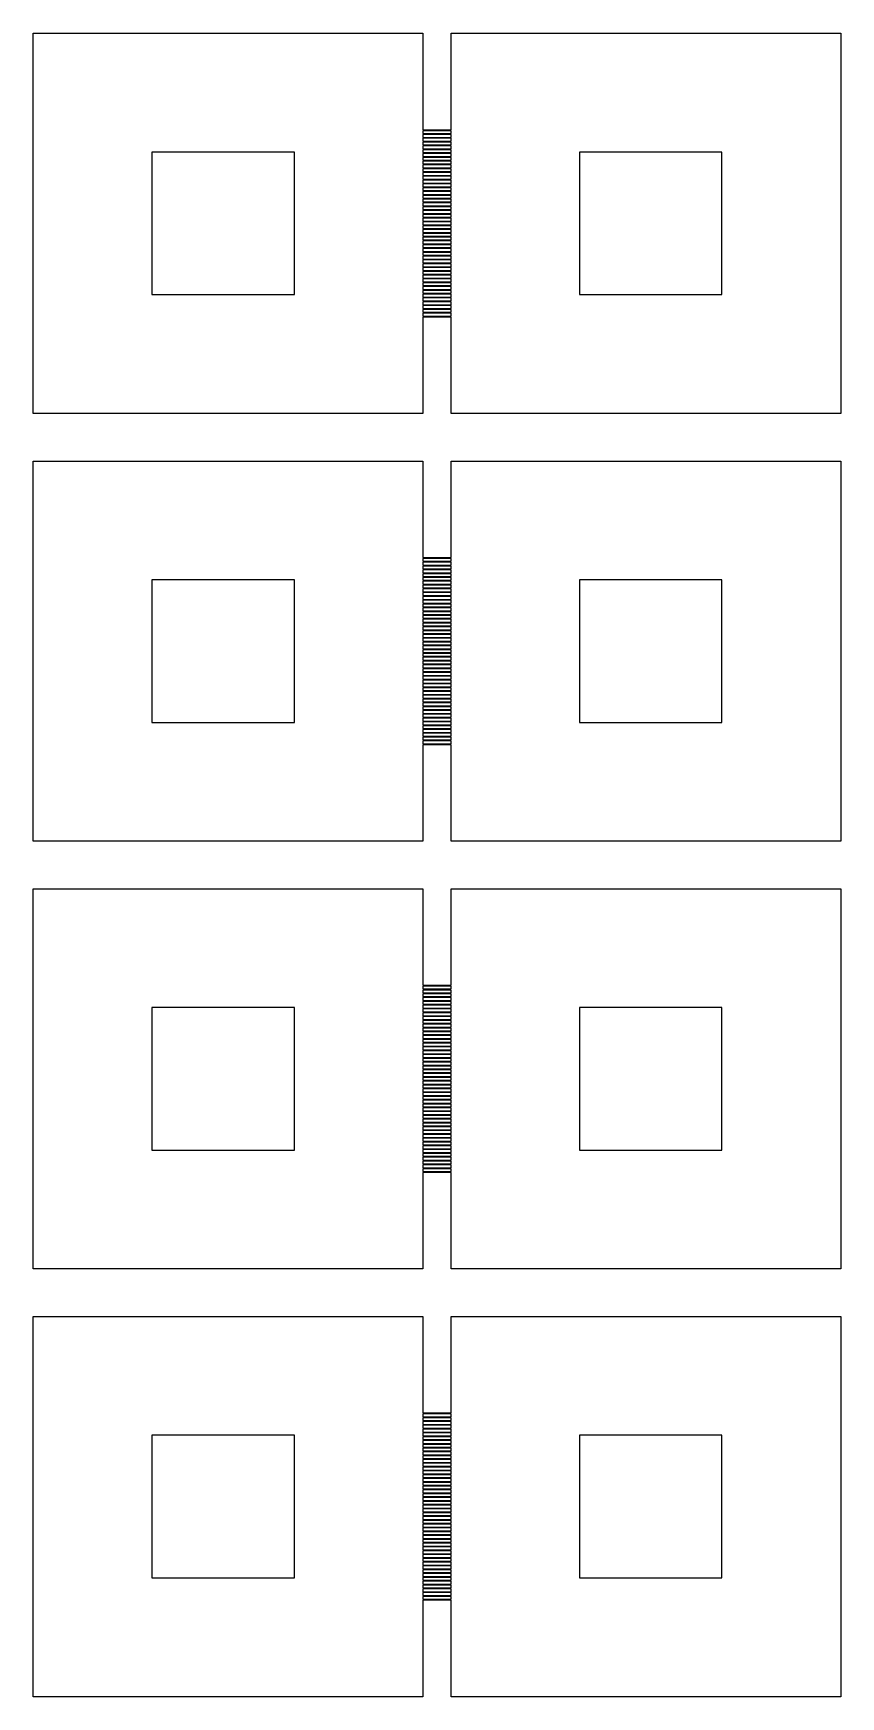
# Model space of a CAD drawing. Extents: x 40 to 187, y -3 to 150.
# Drawn here: x 138.31 to 147, y 110.7 to 128.59 of the extents above; entities that cross this region are included whole.
import ezdxf

# ---------------------------------------------------------------- set-up
doc = ezdxf.new("R2010")
doc.units = 0

msp = doc.modelspace()

# ---------------------------------------------------------------- linework, layer by layer
for p, q in [((138.307, 124.502), (138.307, 128.592)), ((138.307, 128.592), (142.499, 128.592)), ((142.499, 128.592), (142.499, 127.554)), ((142.806, 127.554), (142.806, 128.592)), ((142.806, 128.592), (146.999, 128.592)), ((146.999, 128.592), (146.999, 124.502)), ((142.499, 127.554), (142.806, 127.554)), ((142.806, 127.544), (142.499, 127.544)), ((142.499, 127.544), (142.499, 127.513)), ((142.499, 127.513), (142.806, 127.513)), ((142.806, 127.503), (142.499, 127.503)), ((142.499, 127.503), (142.499, 127.472)), ((142.499, 127.472), (142.806, 127.472)), ((142.806, 127.462), (142.499, 127.462)), ((142.499, 127.462), (142.499, 127.431)), ((142.499, 127.431), (142.806, 127.431)), ((142.806, 127.421), (142.499, 127.421)), ((142.499, 127.421), (142.499, 127.39)), ((142.806, 127.513), (142.806, 127.544)), ((142.806, 127.472), (142.806, 127.503)), ((142.806, 127.431), (142.806, 127.462)), ((142.806, 127.39), (142.806, 127.421)), ((141.119, 127.314), (139.585, 127.314)), ((139.585, 127.314), (139.585, 125.78)), ((141.119, 125.78), (141.119, 127.314)), ((142.499, 127.39), (142.806, 127.39)), ((142.806, 127.38), (142.499, 127.38)), ((142.499, 127.38), (142.499, 127.349)), ((142.499, 127.349), (142.806, 127.349)), ((142.806, 127.339), (142.499, 127.339)), ((142.499, 127.339), (142.499, 127.309)), ((142.499, 127.309), (142.806, 127.309)), ((142.806, 127.298), (142.499, 127.298)), ((142.499, 127.298), (142.499, 127.268)), ((142.499, 127.268), (142.806, 127.268)), ((142.806, 127.257), (142.499, 127.257)), ((142.499, 127.257), (142.499, 127.227)), ((142.806, 127.349), (142.806, 127.38)), ((142.806, 127.309), (142.806, 127.339)), ((142.806, 127.268), (142.806, 127.298)), ((142.806, 127.227), (142.806, 127.257)), ((145.72, 127.314), (144.187, 127.314)), ((144.187, 127.314), (144.187, 125.78)), ((145.72, 125.78), (145.72, 127.314)), ((142.499, 127.227), (142.806, 127.227)), ((142.806, 127.217), (142.499, 127.217)), ((142.499, 127.217), (142.499, 127.186)), ((142.499, 127.186), (142.806, 127.186)), ((142.806, 127.176), (142.499, 127.176)), ((142.499, 127.176), (142.499, 127.145)), ((142.499, 127.145), (142.806, 127.145)), ((142.806, 127.135), (142.499, 127.135)), ((142.499, 127.135), (142.499, 127.104)), ((142.499, 127.104), (142.806, 127.104)), ((142.806, 127.094), (142.499, 127.094)), ((142.499, 127.094), (142.499, 127.063)), ((142.499, 127.063), (142.806, 127.063)), ((142.806, 127.186), (142.806, 127.217)), ((142.806, 127.145), (142.806, 127.176)), ((142.806, 127.104), (142.806, 127.135)), ((142.806, 127.063), (142.806, 127.094)), ((142.806, 127.053), (142.499, 127.053)), ((142.499, 127.053), (142.499, 127.022)), ((142.499, 127.022), (142.806, 127.022)), ((142.806, 127.012), (142.499, 127.012)), ((142.499, 127.012), (142.499, 126.981)), ((142.499, 126.981), (142.806, 126.981)), ((142.806, 126.971), (142.499, 126.971)), ((142.499, 126.971), (142.499, 126.94)), ((142.499, 126.94), (142.806, 126.94)), ((142.806, 126.93), (142.499, 126.93)), ((142.499, 126.93), (142.499, 126.9)), ((142.499, 126.9), (142.806, 126.9)), ((142.806, 126.889), (142.499, 126.889)), ((142.499, 126.889), (142.499, 126.859)), ((142.806, 127.022), (142.806, 127.053)), ((142.806, 126.981), (142.806, 127.012)), ((142.806, 126.94), (142.806, 126.971)), ((142.806, 126.9), (142.806, 126.93)), ((142.806, 126.859), (142.806, 126.889)), ((142.499, 126.859), (142.806, 126.859)), ((142.806, 126.848), (142.499, 126.848)), ((142.499, 126.848), (142.499, 126.818)), ((142.499, 126.818), (142.806, 126.818)), ((142.806, 126.807), (142.499, 126.807)), ((142.499, 126.807), (142.499, 126.777)), ((142.499, 126.777), (142.806, 126.777)), ((142.806, 126.767), (142.499, 126.767)), ((142.499, 126.767), (142.499, 126.736)), ((142.499, 126.736), (142.806, 126.736)), ((142.806, 126.726), (142.499, 126.726)), ((142.499, 126.726), (142.499, 126.695)), ((142.806, 126.818), (142.806, 126.848)), ((142.806, 126.777), (142.806, 126.807)), ((142.806, 126.736), (142.806, 126.767)), ((142.806, 126.695), (142.806, 126.726)), ((142.499, 126.695), (142.806, 126.695)), ((142.806, 126.685), (142.499, 126.685)), ((142.499, 126.685), (142.499, 126.654)), ((142.499, 126.654), (142.806, 126.654)), ((142.806, 126.644), (142.499, 126.644)), ((142.499, 126.644), (142.499, 126.613)), ((142.499, 126.613), (142.806, 126.613)), ((142.806, 126.603), (142.499, 126.603)), ((142.499, 126.603), (142.499, 126.572)), ((142.499, 126.572), (142.806, 126.572)), ((142.806, 126.562), (142.499, 126.562)), ((142.499, 126.562), (142.499, 126.531)), ((142.499, 126.531), (142.806, 126.531)), ((142.806, 126.654), (142.806, 126.685)), ((142.806, 126.613), (142.806, 126.644)), ((142.806, 126.572), (142.806, 126.603)), ((142.806, 126.531), (142.806, 126.562)), ((142.806, 126.521), (142.499, 126.521)), ((142.499, 126.521), (142.499, 126.491)), ((142.499, 126.491), (142.806, 126.491)), ((142.806, 126.48), (142.499, 126.48)), ((142.499, 126.48), (142.499, 126.45)), ((142.499, 126.45), (142.806, 126.45)), ((142.806, 126.439), (142.499, 126.439)), ((142.499, 126.439), (142.499, 126.409)), ((142.499, 126.409), (142.806, 126.409)), ((142.806, 126.398), (142.499, 126.398)), ((142.499, 126.398), (142.499, 126.368)), ((142.499, 126.368), (142.806, 126.368)), ((142.806, 126.358), (142.499, 126.358)), ((142.499, 126.358), (142.499, 126.327)), ((142.806, 126.491), (142.806, 126.521)), ((142.806, 126.45), (142.806, 126.48)), ((142.806, 126.409), (142.806, 126.439)), ((142.806, 126.368), (142.806, 126.398)), ((142.806, 126.327), (142.806, 126.358)), ((142.499, 126.327), (142.806, 126.327)), ((142.806, 126.317), (142.499, 126.317)), ((142.499, 126.317), (142.499, 126.286)), ((142.499, 126.286), (142.806, 126.286)), ((142.806, 126.276), (142.499, 126.276)), ((142.499, 126.276), (142.499, 126.245)), ((142.499, 126.245), (142.806, 126.245)), ((142.806, 126.235), (142.499, 126.235)), ((142.499, 126.235), (142.499, 126.204)), ((142.499, 126.204), (142.806, 126.204)), ((142.806, 126.194), (142.499, 126.194)), ((142.499, 126.194), (142.499, 126.163)), ((142.806, 126.286), (142.806, 126.317)), ((142.806, 126.245), (142.806, 126.276)), ((142.806, 126.204), (142.806, 126.235)), ((142.806, 126.163), (142.806, 126.194)), ((142.499, 126.163), (142.806, 126.163)), ((142.806, 126.153), (142.499, 126.153)), ((142.499, 126.153), (142.499, 126.122)), ((142.499, 126.122), (142.806, 126.122)), ((142.806, 126.112), (142.499, 126.112)), ((142.499, 126.112), (142.499, 126.081)), ((142.499, 126.081), (142.806, 126.081)), ((142.806, 126.071), (142.499, 126.071)), ((142.499, 126.071), (142.499, 126.041)), ((142.499, 126.041), (142.806, 126.041)), ((142.806, 126.03), (142.499, 126.03)), ((142.499, 126.03), (142.499, 126)), ((142.499, 126), (142.806, 126)), ((142.806, 125.989), (142.499, 125.989)), ((142.499, 125.989), (142.499, 125.959)), ((142.806, 126.122), (142.806, 126.153)), ((142.806, 126.081), (142.806, 126.112)), ((142.806, 126.041), (142.806, 126.071)), ((142.806, 126), (142.806, 126.03)), ((142.806, 125.959), (142.806, 125.989)), ((142.499, 125.959), (142.806, 125.959)), ((142.806, 125.949), (142.499, 125.949)), ((142.499, 125.949), (142.499, 125.918)), ((142.499, 125.918), (142.806, 125.918)), ((142.806, 125.908), (142.499, 125.908)), ((142.499, 125.908), (142.499, 125.877)), ((142.499, 125.877), (142.806, 125.877)), ((142.806, 125.867), (142.499, 125.867)), ((142.499, 125.867), (142.499, 125.836)), ((142.499, 125.836), (142.806, 125.836)), ((142.806, 125.826), (142.499, 125.826)), ((142.499, 125.826), (142.499, 125.795)), ((142.806, 125.918), (142.806, 125.949)), ((142.806, 125.877), (142.806, 125.908)), ((142.806, 125.836), (142.806, 125.867)), ((142.806, 125.795), (142.806, 125.826)), ((139.585, 125.78), (141.119, 125.78)), ((142.499, 125.795), (142.806, 125.795)), ((142.806, 125.785), (142.499, 125.785)), ((142.499, 125.785), (142.499, 125.754)), ((142.499, 125.754), (142.806, 125.754)), ((142.806, 125.744), (142.499, 125.744)), ((142.499, 125.744), (142.499, 125.713)), ((142.499, 125.713), (142.806, 125.713)), ((142.806, 125.703), (142.499, 125.703)), ((142.499, 125.703), (142.499, 125.672)), ((142.499, 125.672), (142.806, 125.672)), ((142.806, 125.662), (142.499, 125.662)), ((142.499, 125.662), (142.499, 125.632)), ((142.499, 125.632), (142.806, 125.632)), ((142.806, 125.754), (142.806, 125.785)), ((142.806, 125.713), (142.806, 125.744)), ((142.806, 125.672), (142.806, 125.703)), ((142.806, 125.632), (142.806, 125.662)), ((144.187, 125.78), (145.72, 125.78)), ((142.806, 125.621), (142.499, 125.621)), ((142.499, 125.621), (142.499, 125.591)), ((142.499, 125.591), (142.806, 125.591)), ((142.806, 125.58), (142.499, 125.58)), ((142.499, 125.58), (142.499, 125.55)), ((142.499, 125.55), (142.806, 125.55)), ((142.806, 125.539), (142.499, 125.539)), ((142.499, 125.539), (142.499, 124.502)), ((142.806, 125.591), (142.806, 125.621)), ((142.806, 125.55), (142.806, 125.58)), ((142.806, 124.502), (142.806, 125.539)), ((142.499, 124.502), (138.307, 124.502)), ((146.999, 124.502), (142.806, 124.502)), ((138.307, 119.9), (138.307, 123.99)), ((138.307, 123.99), (142.499, 123.99)), ((142.499, 123.99), (142.499, 122.952)), ((142.806, 122.952), (142.806, 123.99)), ((142.806, 123.99), (146.999, 123.99)), ((146.999, 123.99), (146.999, 119.9)), ((142.499, 122.952), (142.806, 122.952)), ((142.806, 122.942), (142.499, 122.942)), ((142.499, 122.942), (142.499, 122.911)), ((142.499, 122.911), (142.806, 122.911)), ((142.806, 122.901), (142.499, 122.901)), ((142.499, 122.901), (142.499, 122.87)), ((142.499, 122.87), (142.806, 122.87)), ((142.806, 122.86), (142.499, 122.86)), ((142.499, 122.86), (142.499, 122.83)), ((142.499, 122.83), (142.806, 122.83)), ((142.806, 122.819), (142.499, 122.819)), ((142.499, 122.819), (142.499, 122.789)), ((142.499, 122.789), (142.806, 122.789)), ((142.806, 122.778), (142.499, 122.778)), ((142.499, 122.778), (142.499, 122.748)), ((142.806, 122.911), (142.806, 122.942)), ((142.806, 122.87), (142.806, 122.901)), ((142.806, 122.83), (142.806, 122.86)), ((142.806, 122.789), (142.806, 122.819)), ((142.806, 122.748), (142.806, 122.778)), ((141.119, 122.712), (139.585, 122.712)), ((139.585, 122.712), (139.585, 121.178)), ((141.119, 121.178), (141.119, 122.712)), ((142.499, 122.748), (142.806, 122.748)), ((142.806, 122.738), (142.499, 122.738)), ((142.499, 122.738), (142.499, 122.707)), ((142.499, 122.707), (142.806, 122.707)), ((142.806, 122.697), (142.499, 122.697)), ((142.499, 122.697), (142.499, 122.666)), ((142.499, 122.666), (142.806, 122.666)), ((142.806, 122.656), (142.499, 122.656)), ((142.499, 122.656), (142.499, 122.625)), ((142.499, 122.625), (142.806, 122.625)), ((142.806, 122.615), (142.499, 122.615)), ((142.499, 122.615), (142.499, 122.584)), ((142.806, 122.707), (142.806, 122.738)), ((142.806, 122.666), (142.806, 122.697)), ((142.806, 122.625), (142.806, 122.656)), ((142.806, 122.584), (142.806, 122.615)), ((145.72, 122.712), (144.187, 122.712)), ((144.187, 122.712), (144.187, 121.178)), ((145.72, 121.178), (145.72, 122.712)), ((142.499, 122.584), (142.806, 122.584)), ((142.806, 122.574), (142.499, 122.574)), ((142.499, 122.574), (142.499, 122.543)), ((142.499, 122.543), (142.806, 122.543)), ((142.806, 122.533), (142.499, 122.533)), ((142.499, 122.533), (142.499, 122.502)), ((142.499, 122.502), (142.806, 122.502)), ((142.806, 122.492), (142.499, 122.492)), ((142.499, 122.492), (142.499, 122.461)), ((142.499, 122.461), (142.806, 122.461)), ((142.806, 122.451), (142.499, 122.451)), ((142.499, 122.451), (142.499, 122.421)), ((142.499, 122.421), (142.806, 122.421)), ((142.806, 122.41), (142.499, 122.41)), ((142.499, 122.41), (142.499, 122.38)), ((142.806, 122.543), (142.806, 122.574)), ((142.806, 122.502), (142.806, 122.533)), ((142.806, 122.461), (142.806, 122.492)), ((142.806, 122.421), (142.806, 122.451)), ((142.806, 122.38), (142.806, 122.41)), ((142.499, 122.38), (142.806, 122.38)), ((142.806, 122.369), (142.499, 122.369)), ((142.499, 122.369), (142.499, 122.339)), ((142.499, 122.339), (142.806, 122.339)), ((142.806, 122.329), (142.499, 122.329)), ((142.499, 122.329), (142.499, 122.298)), ((142.499, 122.298), (142.806, 122.298)), ((142.806, 122.288), (142.499, 122.288)), ((142.499, 122.288), (142.499, 122.257)), ((142.499, 122.257), (142.806, 122.257)), ((142.806, 122.247), (142.499, 122.247)), ((142.499, 122.247), (142.499, 122.216)), ((142.806, 122.339), (142.806, 122.369)), ((142.806, 122.298), (142.806, 122.329)), ((142.806, 122.257), (142.806, 122.288)), ((142.806, 122.216), (142.806, 122.247)), ((142.499, 122.216), (142.806, 122.216)), ((142.806, 122.206), (142.499, 122.206)), ((142.499, 122.206), (142.499, 122.175)), ((142.499, 122.175), (142.806, 122.175)), ((142.806, 122.165), (142.499, 122.165)), ((142.499, 122.165), (142.499, 122.134)), ((142.499, 122.134), (142.806, 122.134)), ((142.806, 122.124), (142.499, 122.124)), ((142.499, 122.124), (142.499, 122.093)), ((142.499, 122.093), (142.806, 122.093)), ((142.806, 122.083), (142.499, 122.083)), ((142.499, 122.083), (142.499, 122.052)), ((142.499, 122.052), (142.806, 122.052)), ((142.806, 122.175), (142.806, 122.206)), ((142.806, 122.134), (142.806, 122.165)), ((142.806, 122.093), (142.806, 122.124)), ((142.806, 122.052), (142.806, 122.083)), ((142.806, 122.042), (142.499, 122.042)), ((142.499, 122.042), (142.499, 122.012)), ((142.499, 122.012), (142.806, 122.012)), ((142.806, 122.001), (142.499, 122.001)), ((142.499, 122.001), (142.499, 121.971)), ((142.499, 121.971), (142.806, 121.971)), ((142.806, 121.96), (142.499, 121.96)), ((142.499, 121.96), (142.499, 121.93)), ((142.499, 121.93), (142.806, 121.93)), ((142.806, 121.919), (142.499, 121.919)), ((142.499, 121.919), (142.499, 121.889)), ((142.499, 121.889), (142.806, 121.889)), ((142.806, 121.879), (142.499, 121.879)), ((142.499, 121.879), (142.499, 121.848)), ((142.806, 122.012), (142.806, 122.042)), ((142.806, 121.971), (142.806, 122.001)), ((142.806, 121.93), (142.806, 121.96)), ((142.806, 121.889), (142.806, 121.919)), ((142.806, 121.848), (142.806, 121.879)), ((142.499, 121.848), (142.806, 121.848)), ((142.806, 121.838), (142.499, 121.838)), ((142.499, 121.838), (142.499, 121.807)), ((142.499, 121.807), (142.806, 121.807)), ((142.806, 121.797), (142.499, 121.797)), ((142.499, 121.797), (142.499, 121.766)), ((142.499, 121.766), (142.806, 121.766)), ((142.806, 121.756), (142.499, 121.756)), ((142.499, 121.756), (142.499, 121.725)), ((142.499, 121.725), (142.806, 121.725)), ((142.806, 121.715), (142.499, 121.715)), ((142.499, 121.715), (142.499, 121.684)), ((142.806, 121.807), (142.806, 121.838)), ((142.806, 121.766), (142.806, 121.797)), ((142.806, 121.725), (142.806, 121.756)), ((142.806, 121.684), (142.806, 121.715)), ((142.499, 121.684), (142.806, 121.684)), ((142.806, 121.674), (142.499, 121.674)), ((142.499, 121.674), (142.499, 121.643)), ((142.499, 121.643), (142.806, 121.643)), ((142.806, 121.633), (142.499, 121.633)), ((142.499, 121.633), (142.499, 121.602)), ((142.499, 121.602), (142.806, 121.602)), ((142.806, 121.592), (142.499, 121.592)), ((142.499, 121.592), (142.499, 121.562)), ((142.499, 121.562), (142.806, 121.562)), ((142.806, 121.551), (142.499, 121.551)), ((142.499, 121.551), (142.499, 121.521)), ((142.499, 121.521), (142.806, 121.521)), ((142.806, 121.643), (142.806, 121.674)), ((142.806, 121.602), (142.806, 121.633)), ((142.806, 121.562), (142.806, 121.592)), ((142.806, 121.521), (142.806, 121.551)), ((142.806, 121.51), (142.499, 121.51)), ((142.499, 121.51), (142.499, 121.48)), ((142.499, 121.48), (142.806, 121.48)), ((142.806, 121.47), (142.499, 121.47)), ((142.499, 121.47), (142.499, 121.439)), ((142.499, 121.439), (142.806, 121.439)), ((142.806, 121.429), (142.499, 121.429)), ((142.499, 121.429), (142.499, 121.398)), ((142.499, 121.398), (142.806, 121.398)), ((142.806, 121.388), (142.499, 121.388)), ((142.499, 121.388), (142.499, 121.357)), ((142.499, 121.357), (142.806, 121.357)), ((142.806, 121.347), (142.499, 121.347)), ((142.499, 121.347), (142.499, 121.316)), ((142.806, 121.48), (142.806, 121.51)), ((142.806, 121.439), (142.806, 121.47)), ((142.806, 121.398), (142.806, 121.429)), ((142.806, 121.357), (142.806, 121.388)), ((142.806, 121.316), (142.806, 121.347)), ((139.585, 121.178), (141.119, 121.178)), ((142.499, 121.316), (142.806, 121.316)), ((142.806, 121.306), (142.499, 121.306)), ((142.499, 121.306), (142.499, 121.275)), ((142.499, 121.275), (142.806, 121.275)), ((142.806, 121.265), (142.499, 121.265)), ((142.499, 121.265), (142.499, 121.234)), ((142.499, 121.234), (142.806, 121.234)), ((142.806, 121.224), (142.499, 121.224)), ((142.499, 121.224), (142.499, 121.193)), ((142.499, 121.193), (142.806, 121.193)), ((142.806, 121.183), (142.499, 121.183)), ((142.499, 121.183), (142.499, 121.153)), ((142.806, 121.275), (142.806, 121.306)), ((142.806, 121.234), (142.806, 121.265)), ((142.806, 121.193), (142.806, 121.224)), ((142.806, 121.153), (142.806, 121.183)), ((144.187, 121.178), (145.72, 121.178)), ((142.499, 121.153), (142.806, 121.153)), ((142.806, 121.142), (142.499, 121.142)), ((142.499, 121.142), (142.499, 121.112)), ((142.499, 121.112), (142.806, 121.112)), ((142.806, 121.101), (142.499, 121.101)), ((142.499, 121.101), (142.499, 121.071)), ((142.499, 121.071), (142.806, 121.071)), ((142.806, 121.061), (142.499, 121.061)), ((142.499, 121.061), (142.499, 121.03)), ((142.499, 121.03), (142.806, 121.03)), ((142.806, 121.02), (142.499, 121.02)), ((142.499, 121.02), (142.499, 120.989)), ((142.499, 120.989), (142.806, 120.989)), ((142.806, 120.979), (142.499, 120.979)), ((142.499, 120.979), (142.499, 120.948)), ((142.806, 121.112), (142.806, 121.142)), ((142.806, 121.071), (142.806, 121.101)), ((142.806, 121.03), (142.806, 121.061)), ((142.806, 120.989), (142.806, 121.02)), ((142.806, 120.948), (142.806, 120.979)), ((142.499, 120.948), (142.806, 120.948)), ((142.806, 120.938), (142.499, 120.938)), ((142.499, 120.938), (142.499, 119.9)), ((142.806, 119.9), (142.806, 120.938)), ((142.499, 119.9), (138.307, 119.9)), ((146.999, 119.9), (142.806, 119.9)), ((138.307, 115.298), (138.307, 119.389)), ((138.307, 119.389), (142.499, 119.389)), ((142.499, 119.389), (142.499, 118.351)), ((142.806, 118.351), (142.806, 119.389)), ((142.806, 119.389), (146.999, 119.389)), ((146.999, 119.389), (146.999, 115.298)), ((142.499, 118.351), (142.806, 118.351)), ((142.806, 118.34), (142.499, 118.34)), ((142.499, 118.34), (142.499, 118.31)), ((142.499, 118.31), (142.806, 118.31)), ((142.806, 118.299), (142.499, 118.299)), ((142.499, 118.299), (142.499, 118.269)), ((142.806, 118.31), (142.806, 118.34)), ((142.806, 118.269), (142.806, 118.299)), ((142.499, 118.269), (142.806, 118.269)), ((142.806, 118.259), (142.499, 118.259)), ((142.499, 118.259), (142.499, 118.228)), ((142.499, 118.228), (142.806, 118.228)), ((142.806, 118.218), (142.499, 118.218)), ((142.499, 118.218), (142.499, 118.187)), ((142.499, 118.187), (142.806, 118.187)), ((142.806, 118.177), (142.499, 118.177)), ((142.499, 118.177), (142.499, 118.146)), ((142.499, 118.146), (142.806, 118.146)), ((142.806, 118.136), (142.499, 118.136)), ((142.499, 118.136), (142.499, 118.105)), ((142.806, 118.228), (142.806, 118.259)), ((142.806, 118.187), (142.806, 118.218)), ((142.806, 118.146), (142.806, 118.177)), ((142.806, 118.105), (142.806, 118.136)), ((141.119, 118.11), (139.585, 118.11)), ((139.585, 118.11), (139.585, 116.576)), ((141.119, 116.576), (141.119, 118.11)), ((142.499, 118.105), (142.806, 118.105)), ((142.806, 118.095), (142.499, 118.095)), ((142.499, 118.095), (142.499, 118.064)), ((142.499, 118.064), (142.806, 118.064)), ((142.806, 118.054), (142.499, 118.054)), ((142.499, 118.054), (142.499, 118.023)), ((142.499, 118.023), (142.806, 118.023)), ((142.806, 118.013), (142.499, 118.013)), ((142.499, 118.013), (142.499, 117.982)), ((142.499, 117.982), (142.806, 117.982)), ((142.806, 117.972), (142.499, 117.972)), ((142.499, 117.972), (142.499, 117.942)), ((142.499, 117.942), (142.806, 117.942)), ((142.806, 118.064), (142.806, 118.095)), ((142.806, 118.023), (142.806, 118.054)), ((142.806, 117.982), (142.806, 118.013)), ((142.806, 117.942), (142.806, 117.972)), ((145.72, 118.11), (144.187, 118.11)), ((144.187, 118.11), (144.187, 116.576)), ((145.72, 116.576), (145.72, 118.11)), ((142.806, 117.931), (142.499, 117.931)), ((142.499, 117.931), (142.499, 117.901)), ((142.499, 117.901), (142.806, 117.901)), ((142.806, 117.89), (142.499, 117.89)), ((142.499, 117.89), (142.499, 117.86)), ((142.499, 117.86), (142.806, 117.86)), ((142.806, 117.85), (142.499, 117.85)), ((142.499, 117.85), (142.499, 117.819)), ((142.499, 117.819), (142.806, 117.819)), ((142.806, 117.809), (142.499, 117.809)), ((142.499, 117.809), (142.499, 117.778)), ((142.499, 117.778), (142.806, 117.778)), ((142.806, 117.768), (142.499, 117.768)), ((142.499, 117.768), (142.499, 117.737)), ((142.806, 117.901), (142.806, 117.931)), ((142.806, 117.86), (142.806, 117.89)), ((142.806, 117.819), (142.806, 117.85)), ((142.806, 117.778), (142.806, 117.809)), ((142.806, 117.737), (142.806, 117.768)), ((142.499, 117.737), (142.806, 117.737)), ((142.806, 117.727), (142.499, 117.727)), ((142.499, 117.727), (142.499, 117.696)), ((142.499, 117.696), (142.806, 117.696)), ((142.806, 117.686), (142.499, 117.686)), ((142.499, 117.686), (142.499, 117.655)), ((142.499, 117.655), (142.806, 117.655)), ((142.806, 117.645), (142.499, 117.645)), ((142.499, 117.645), (142.499, 117.614)), ((142.499, 117.614), (142.806, 117.614)), ((142.806, 117.604), (142.499, 117.604)), ((142.499, 117.604), (142.499, 117.573)), ((142.806, 117.696), (142.806, 117.727)), ((142.806, 117.655), (142.806, 117.686)), ((142.806, 117.614), (142.806, 117.645)), ((142.806, 117.573), (142.806, 117.604)), ((142.499, 117.573), (142.806, 117.573)), ((142.806, 117.563), (142.499, 117.563)), ((142.499, 117.563), (142.499, 117.533)), ((142.499, 117.533), (142.806, 117.533)), ((142.806, 117.522), (142.499, 117.522)), ((142.499, 117.522), (142.499, 117.492)), ((142.499, 117.492), (142.806, 117.492)), ((142.806, 117.481), (142.499, 117.481)), ((142.499, 117.481), (142.499, 117.451)), ((142.499, 117.451), (142.806, 117.451)), ((142.806, 117.44), (142.499, 117.44)), ((142.499, 117.44), (142.499, 117.41)), ((142.499, 117.41), (142.806, 117.41)), ((142.806, 117.4), (142.499, 117.4)), ((142.499, 117.4), (142.499, 117.369)), ((142.806, 117.533), (142.806, 117.563)), ((142.806, 117.492), (142.806, 117.522)), ((142.806, 117.451), (142.806, 117.481)), ((142.806, 117.41), (142.806, 117.44)), ((142.806, 117.369), (142.806, 117.4)), ((142.499, 117.369), (142.806, 117.369)), ((142.806, 117.359), (142.499, 117.359)), ((142.499, 117.359), (142.499, 117.328)), ((142.499, 117.328), (142.806, 117.328)), ((142.806, 117.318), (142.499, 117.318)), ((142.499, 117.318), (142.499, 117.287)), ((142.499, 117.287), (142.806, 117.287)), ((142.806, 117.277), (142.499, 117.277)), ((142.499, 117.277), (142.499, 117.246)), ((142.499, 117.246), (142.806, 117.246)), ((142.806, 117.236), (142.499, 117.236)), ((142.499, 117.236), (142.499, 117.205)), ((142.806, 117.328), (142.806, 117.359)), ((142.806, 117.287), (142.806, 117.318)), ((142.806, 117.246), (142.806, 117.277)), ((142.806, 117.205), (142.806, 117.236)), ((142.499, 117.205), (142.806, 117.205)), ((142.806, 117.195), (142.499, 117.195)), ((142.499, 117.195), (142.499, 117.164)), ((142.499, 117.164), (142.806, 117.164)), ((142.806, 117.154), (142.499, 117.154)), ((142.499, 117.154), (142.499, 117.123)), ((142.499, 117.123), (142.806, 117.123)), ((142.806, 117.113), (142.499, 117.113)), ((142.499, 117.113), (142.499, 117.083)), ((142.499, 117.083), (142.806, 117.083)), ((142.806, 117.072), (142.499, 117.072)), ((142.499, 117.072), (142.499, 117.042)), ((142.499, 117.042), (142.806, 117.042)), ((142.806, 117.164), (142.806, 117.195)), ((142.806, 117.123), (142.806, 117.154)), ((142.806, 117.083), (142.806, 117.113)), ((142.806, 117.042), (142.806, 117.072)), ((142.806, 117.031), (142.499, 117.031)), ((142.499, 117.031), (142.499, 117.001)), ((142.499, 117.001), (142.806, 117.001)), ((142.806, 116.991), (142.499, 116.991)), ((142.499, 116.991), (142.499, 116.96)), ((142.499, 116.96), (142.806, 116.96)), ((142.806, 116.95), (142.499, 116.95)), ((142.499, 116.95), (142.499, 116.919)), ((142.499, 116.919), (142.806, 116.919)), ((142.806, 116.909), (142.499, 116.909)), ((142.499, 116.909), (142.499, 116.878)), ((142.499, 116.878), (142.806, 116.878)), ((142.806, 116.868), (142.499, 116.868)), ((142.499, 116.868), (142.499, 116.837)), ((142.806, 117.001), (142.806, 117.031)), ((142.806, 116.96), (142.806, 116.991)), ((142.806, 116.919), (142.806, 116.95)), ((142.806, 116.878), (142.806, 116.909)), ((142.806, 116.837), (142.806, 116.868)), ((142.499, 116.837), (142.806, 116.837)), ((142.806, 116.827), (142.499, 116.827)), ((142.499, 116.827), (142.499, 116.796)), ((142.499, 116.796), (142.806, 116.796)), ((142.806, 116.786), (142.499, 116.786)), ((142.499, 116.786), (142.499, 116.755)), ((142.499, 116.755), (142.806, 116.755)), ((142.806, 116.745), (142.499, 116.745)), ((142.499, 116.745), (142.499, 116.714)), ((142.499, 116.714), (142.806, 116.714)), ((142.806, 116.704), (142.499, 116.704)), ((142.499, 116.704), (142.499, 116.674)), ((142.806, 116.796), (142.806, 116.827)), ((142.806, 116.755), (142.806, 116.786)), ((142.806, 116.714), (142.806, 116.745)), ((142.806, 116.674), (142.806, 116.704)), ((139.585, 116.576), (141.119, 116.576)), ((142.499, 116.674), (142.806, 116.674)), ((142.806, 116.663), (142.499, 116.663)), ((142.499, 116.663), (142.499, 116.633)), ((142.499, 116.633), (142.806, 116.633)), ((142.806, 116.622), (142.499, 116.622)), ((142.499, 116.622), (142.499, 116.592)), ((142.499, 116.592), (142.806, 116.592)), ((142.806, 116.582), (142.499, 116.582)), ((142.499, 116.582), (142.499, 116.551)), ((142.499, 116.551), (142.806, 116.551)), ((142.806, 116.541), (142.499, 116.541)), ((142.499, 116.541), (142.499, 116.51)), ((142.499, 116.51), (142.806, 116.51)), ((142.806, 116.633), (142.806, 116.663)), ((142.806, 116.592), (142.806, 116.622)), ((142.806, 116.551), (142.806, 116.582)), ((142.806, 116.51), (142.806, 116.541)), ((144.187, 116.576), (145.72, 116.576)), ((142.806, 116.5), (142.499, 116.5)), ((142.499, 116.5), (142.499, 116.469)), ((142.499, 116.469), (142.806, 116.469)), ((142.806, 116.459), (142.499, 116.459)), ((142.499, 116.459), (142.499, 116.428)), ((142.499, 116.428), (142.806, 116.428)), ((142.806, 116.418), (142.499, 116.418)), ((142.499, 116.418), (142.499, 116.387)), ((142.499, 116.387), (142.806, 116.387)), ((142.806, 116.377), (142.499, 116.377)), ((142.499, 116.377), (142.499, 116.346)), ((142.499, 116.346), (142.806, 116.346)), ((142.806, 116.336), (142.499, 116.336)), ((142.499, 116.336), (142.499, 115.298)), ((142.806, 116.469), (142.806, 116.5)), ((142.806, 116.428), (142.806, 116.459)), ((142.806, 116.387), (142.806, 116.418)), ((142.806, 116.346), (142.806, 116.377)), ((142.806, 115.298), (142.806, 116.336)), ((142.499, 115.298), (138.307, 115.298)), ((146.999, 115.298), (142.806, 115.298)), ((138.307, 110.696), (138.307, 114.787)), ((138.307, 114.787), (142.499, 114.787)), ((142.499, 114.787), (142.499, 113.749)), ((142.806, 113.749), (142.806, 114.787)), ((142.806, 114.787), (146.999, 114.787)), ((146.999, 114.787), (146.999, 110.696)), ((142.499, 113.749), (142.806, 113.749)), ((142.806, 113.739), (142.499, 113.739)), ((142.499, 113.739), (142.499, 113.708)), ((142.499, 113.708), (142.806, 113.708)), ((142.806, 113.698), (142.499, 113.698)), ((142.499, 113.698), (142.499, 113.667)), ((142.499, 113.667), (142.806, 113.667)), ((142.806, 113.657), (142.499, 113.657)), ((142.499, 113.657), (142.499, 113.626)), ((142.806, 113.708), (142.806, 113.739)), ((142.806, 113.667), (142.806, 113.698)), ((142.806, 113.626), (142.806, 113.657)), ((141.119, 113.509), (139.585, 113.509)), ((139.585, 113.509), (139.585, 111.975)), ((141.119, 111.975), (141.119, 113.509)), ((142.499, 113.626), (142.806, 113.626)), ((142.806, 113.616), (142.499, 113.616)), ((142.499, 113.616), (142.499, 113.585)), ((142.499, 113.585), (142.806, 113.585)), ((142.806, 113.575), (142.499, 113.575)), ((142.499, 113.575), (142.499, 113.544)), ((142.499, 113.544), (142.806, 113.544)), ((142.806, 113.534), (142.499, 113.534)), ((142.499, 113.534), (142.499, 113.503)), ((142.499, 113.503), (142.806, 113.503)), ((142.806, 113.493), (142.499, 113.493)), ((142.499, 113.493), (142.499, 113.463)), ((142.499, 113.463), (142.806, 113.463)), ((142.806, 113.585), (142.806, 113.616)), ((142.806, 113.544), (142.806, 113.575)), ((142.806, 113.503), (142.806, 113.534)), ((142.806, 113.463), (142.806, 113.493)), ((145.72, 113.509), (144.187, 113.509)), ((144.187, 113.509), (144.187, 111.975)), ((145.72, 111.975), (145.72, 113.509)), ((142.806, 113.452), (142.499, 113.452)), ((142.499, 113.452), (142.499, 113.422)), ((142.499, 113.422), (142.806, 113.422)), ((142.806, 113.411), (142.499, 113.411)), ((142.499, 113.411), (142.499, 113.381)), ((142.499, 113.381), (142.806, 113.381)), ((142.806, 113.371), (142.499, 113.371)), ((142.499, 113.371), (142.499, 113.34)), ((142.499, 113.34), (142.806, 113.34)), ((142.806, 113.33), (142.499, 113.33)), ((142.499, 113.33), (142.499, 113.299)), ((142.499, 113.299), (142.806, 113.299)), ((142.806, 113.289), (142.499, 113.289)), ((142.499, 113.289), (142.499, 113.258)), ((142.806, 113.422), (142.806, 113.452)), ((142.806, 113.381), (142.806, 113.411)), ((142.806, 113.34), (142.806, 113.371)), ((142.806, 113.299), (142.806, 113.33)), ((142.806, 113.258), (142.806, 113.289)), ((142.499, 113.258), (142.806, 113.258)), ((142.806, 113.248), (142.499, 113.248)), ((142.499, 113.248), (142.499, 113.217)), ((142.499, 113.217), (142.806, 113.217)), ((142.806, 113.207), (142.499, 113.207)), ((142.499, 113.207), (142.499, 113.176)), ((142.499, 113.176), (142.806, 113.176)), ((142.806, 113.166), (142.499, 113.166)), ((142.499, 113.166), (142.499, 113.135)), ((142.499, 113.135), (142.806, 113.135)), ((142.806, 113.125), (142.499, 113.125)), ((142.499, 113.125), (142.499, 113.094)), ((142.806, 113.217), (142.806, 113.248)), ((142.806, 113.176), (142.806, 113.207)), ((142.806, 113.135), (142.806, 113.166)), ((142.806, 113.094), (142.806, 113.125)), ((142.499, 113.094), (142.806, 113.094)), ((142.806, 113.084), (142.499, 113.084)), ((142.499, 113.084), (142.499, 113.054)), ((142.499, 113.054), (142.806, 113.054)), ((142.806, 113.043), (142.499, 113.043)), ((142.499, 113.043), (142.499, 113.013)), ((142.499, 113.013), (142.806, 113.013)), ((142.806, 113.002), (142.499, 113.002)), ((142.499, 113.002), (142.499, 112.972)), ((142.499, 112.972), (142.806, 112.972)), ((142.806, 112.962), (142.499, 112.962)), ((142.499, 112.962), (142.499, 112.931)), ((142.499, 112.931), (142.806, 112.931)), ((142.806, 113.054), (142.806, 113.084)), ((142.806, 113.013), (142.806, 113.043)), ((142.806, 112.972), (142.806, 113.002)), ((142.806, 112.931), (142.806, 112.962)), ((142.806, 112.921), (142.499, 112.921)), ((142.499, 112.921), (142.499, 112.89)), ((142.499, 112.89), (142.806, 112.89)), ((142.806, 112.88), (142.499, 112.88)), ((142.499, 112.88), (142.499, 112.849)), ((142.499, 112.849), (142.806, 112.849)), ((142.806, 112.839), (142.499, 112.839)), ((142.499, 112.839), (142.499, 112.808)), ((142.499, 112.808), (142.806, 112.808)), ((142.806, 112.798), (142.499, 112.798)), ((142.499, 112.798), (142.499, 112.767)), ((142.499, 112.767), (142.806, 112.767)), ((142.806, 112.757), (142.499, 112.757)), ((142.499, 112.757), (142.499, 112.726)), ((142.806, 112.89), (142.806, 112.921)), ((142.806, 112.849), (142.806, 112.88)), ((142.806, 112.808), (142.806, 112.839)), ((142.806, 112.767), (142.806, 112.798)), ((142.806, 112.726), (142.806, 112.757)), ((142.499, 112.726), (142.806, 112.726)), ((142.806, 112.716), (142.499, 112.716)), ((142.499, 112.716), (142.499, 112.685)), ((142.499, 112.685), (142.806, 112.685)), ((142.806, 112.675), (142.499, 112.675)), ((142.499, 112.675), (142.499, 112.645)), ((142.499, 112.645), (142.806, 112.645)), ((142.806, 112.634), (142.499, 112.634)), ((142.499, 112.634), (142.499, 112.604)), ((142.499, 112.604), (142.806, 112.604)), ((142.806, 112.593), (142.499, 112.593)), ((142.499, 112.593), (142.499, 112.563)), ((142.806, 112.685), (142.806, 112.716)), ((142.806, 112.645), (142.806, 112.675)), ((142.806, 112.604), (142.806, 112.634)), ((142.806, 112.563), (142.806, 112.593)), ((142.499, 112.563), (142.806, 112.563)), ((142.806, 112.552), (142.499, 112.552)), ((142.499, 112.552), (142.499, 112.522)), ((142.499, 112.522), (142.806, 112.522)), ((142.806, 112.512), (142.499, 112.512)), ((142.499, 112.512), (142.499, 112.481)), ((142.499, 112.481), (142.806, 112.481)), ((142.806, 112.471), (142.499, 112.471)), ((142.499, 112.471), (142.499, 112.44)), ((142.499, 112.44), (142.806, 112.44)), ((142.806, 112.43), (142.499, 112.43)), ((142.499, 112.43), (142.499, 112.399)), ((142.499, 112.399), (142.806, 112.399)), ((142.806, 112.389), (142.499, 112.389)), ((142.499, 112.389), (142.499, 112.358)), ((142.806, 112.522), (142.806, 112.552)), ((142.806, 112.481), (142.806, 112.512)), ((142.806, 112.44), (142.806, 112.471)), ((142.806, 112.399), (142.806, 112.43)), ((142.806, 112.358), (142.806, 112.389)), ((142.499, 112.358), (142.806, 112.358)), ((142.806, 112.348), (142.499, 112.348)), ((142.499, 112.348), (142.499, 112.317)), ((142.499, 112.317), (142.806, 112.317)), ((142.806, 112.307), (142.499, 112.307)), ((142.499, 112.307), (142.499, 112.276)), ((142.499, 112.276), (142.806, 112.276)), ((142.806, 112.266), (142.499, 112.266)), ((142.499, 112.266), (142.499, 112.235)), ((142.499, 112.235), (142.806, 112.235)), ((142.806, 112.225), (142.499, 112.225)), ((142.499, 112.225), (142.499, 112.195)), ((142.806, 112.317), (142.806, 112.348)), ((142.806, 112.276), (142.806, 112.307)), ((142.806, 112.235), (142.806, 112.266)), ((142.806, 112.195), (142.806, 112.225)), ((142.499, 112.195), (142.806, 112.195)), ((142.806, 112.184), (142.499, 112.184)), ((142.499, 112.184), (142.499, 112.154)), ((142.499, 112.154), (142.806, 112.154)), ((142.806, 112.143), (142.499, 112.143)), ((142.499, 112.143), (142.499, 112.113)), ((142.499, 112.113), (142.806, 112.113)), ((142.806, 112.103), (142.499, 112.103)), ((142.499, 112.103), (142.499, 112.072)), ((142.499, 112.072), (142.806, 112.072)), ((142.806, 112.062), (142.499, 112.062)), ((142.499, 112.062), (142.499, 112.031)), ((142.499, 112.031), (142.806, 112.031)), ((142.806, 112.154), (142.806, 112.184)), ((142.806, 112.113), (142.806, 112.143)), ((142.806, 112.072), (142.806, 112.103)), ((142.806, 112.031), (142.806, 112.062)), ((139.585, 111.975), (141.119, 111.975)), ((142.806, 112.021), (142.499, 112.021)), ((142.499, 112.021), (142.499, 111.99)), ((142.499, 111.99), (142.806, 111.99)), ((142.806, 111.98), (142.499, 111.98)), ((142.499, 111.98), (142.499, 111.949)), ((142.499, 111.949), (142.806, 111.949)), ((142.806, 111.939), (142.499, 111.939)), ((142.499, 111.939), (142.499, 111.908)), ((142.499, 111.908), (142.806, 111.908)), ((142.806, 111.898), (142.499, 111.898)), ((142.499, 111.898), (142.499, 111.867)), ((142.499, 111.867), (142.806, 111.867)), ((142.806, 111.857), (142.499, 111.857)), ((142.499, 111.857), (142.499, 111.826)), ((142.806, 111.99), (142.806, 112.021)), ((142.806, 111.949), (142.806, 111.98)), ((142.806, 111.908), (142.806, 111.939)), ((142.806, 111.867), (142.806, 111.898)), ((142.806, 111.826), (142.806, 111.857)), ((144.187, 111.975), (145.72, 111.975)), ((142.499, 111.826), (142.806, 111.826)), ((142.806, 111.816), (142.499, 111.816)), ((142.499, 111.816), (142.499, 111.786)), ((142.499, 111.786), (142.806, 111.786)), ((142.806, 111.775), (142.499, 111.775)), ((142.499, 111.775), (142.499, 111.745)), ((142.499, 111.745), (142.806, 111.745)), ((142.806, 111.734), (142.499, 111.734)), ((142.499, 111.734), (142.499, 110.696)), ((142.806, 111.786), (142.806, 111.816)), ((142.806, 111.745), (142.806, 111.775)), ((142.806, 110.696), (142.806, 111.734)), ((142.499, 110.696), (138.307, 110.696)), ((146.999, 110.696), (142.806, 110.696))]:
    msp.add_line(p, q)

doc.saveas('drawing.dxf')
